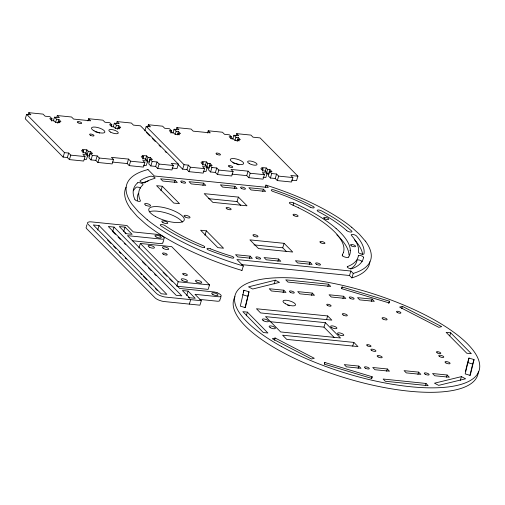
<?xml version="1.0" encoding="UTF-8"?>
<svg xmlns="http://www.w3.org/2000/svg" width="505" height="505" viewBox="0 0 505 505"><rect width="100%" height="100%" fill="white"/><g stroke="black" fill="none" stroke-linecap="round" stroke-linejoin="round"><path stroke-width="0.76" d="M342.1 286.998L341.721 288.696L389.052 302.893L389.431 301.195L342.1 286.998L341.639 288.481M243.947 290.249L240.311 306.137L245.354 307.652L248.99 291.764L243.947 290.249L243.252 292.477M245.013 307.57L248.99 291.764M324.829 362.495L324.431 364.187L371.749 378.447L372.147 376.755L324.829 362.495L324.368 363.985M465.433 371.566L467.617 362.521L472.661 364.042L469.934 375.348M468.993 358.058L465.181 373.889L470.224 375.411L474.043 359.585L468.993 358.058L467.845 361.776M28.116 114.913L28.804 112.678L30.868 114.768L26.632 114.345L25.25 118.801L63.1 157.087L67.342 157.516L69.406 159.605L83.653 161.044L85.029 156.582L82.965 154.492L87.813 154.984L86.431 159.441L84.354 159.233M51.333 121.011L52.021 118.782L49.957 116.693L45.115 116.207L43.051 114.117L28.804 112.678M53.366 120.872L54.515 117.154L59.356 117.646L57.292 115.557L56.831 117.04M55.657 122.216L56.579 119.243L54.515 117.154M57.709 123.188L58.858 119.47L56.579 119.243M58.182 122.816L58.643 121.333L60.922 121.56L58.858 119.47M63.1 157.087L64.482 152.63L26.632 114.345M67.342 157.516L68.724 153.059L64.482 152.63M69.406 159.605L70.788 155.142L68.724 153.059M87.946 120.947L88.634 118.719L102.875 120.158L104.945 122.242L109.787 122.734L111.851 124.823L111.39 126.307M82.99 153.034L83.678 150.806L82.302 149.417L86.86 149.871L88.236 151.266L90.521 151.494L92.585 153.583L90.307 153.356L88.924 157.812L90.988 159.902L95.83 160.388L97.894 162.477L112.142 163.917L113.524 159.46L111.453 157.371L128.548 159.094L130.612 161.183L144.859 162.623L143.477 167.079L129.236 165.64L127.172 163.551L112.407 162.061M85.711 153.589L86.86 149.871M87.087 154.984L88.236 151.266M90.521 151.494L89.139 155.957L86.86 155.723M90.988 159.902L92.371 155.445L90.307 153.356M95.83 160.388L97.212 155.931L92.371 155.445M97.894 162.477L99.277 158.021L97.212 155.931M113.196 126.906L114.345 123.195L119.186 123.681L117.122 121.591L116.434 123.82M115.487 128.251L116.409 125.278L114.345 123.195M86.563 225.981L86.948 224.731M117.539 129.23L118.688 125.511L116.409 125.278M118.012 128.857L118.473 127.367L120.752 127.601L118.688 125.511M97.661 230.009L99.043 225.552L93.337 224.971L161.145 293.746L166.846 294.327L99.043 225.552M127.172 163.551L128.548 159.094M129.236 165.64L130.612 161.183M114.029 227.086L181.832 295.867L176.131 295.286L108.322 226.511L114.029 227.086L112.647 231.549L115.405 234.345M144.815 130.864L146.197 126.408L150.452 126.837L148.369 124.748L147.681 126.976M142.82 159.075L143.508 156.84L142.132 155.452L146.69 155.912L148.066 157.301L150.345 157.535L152.409 159.624L150.13 159.391L148.754 163.854L150.818 165.937L155.66 166.429L157.724 168.518L171.965 169.951L173.348 165.495L171.283 163.405L178.353 164.119L176.971 168.575L172.022 168.077M145.541 159.624L146.69 155.912M123.643 231.587L125.025 227.124L119.325 226.549L126.42 233.746L132.121 234.326L125.025 227.124M146.917 161.019L148.066 157.301M143.508 156.84L141.23 156.613L143.294 158.703L145.573 158.93L147.637 161.019L146.254 165.476L143.489 165.198M150.345 157.535L148.962 161.991L147.447 161.84M150.818 165.937L152.194 161.48L150.13 159.391M155.66 166.429L157.036 161.966L152.194 161.48M157.724 168.518L159.107 164.056L157.036 161.966M170.898 133.08L171.586 130.852L169.522 128.762L164.68 128.27L162.616 126.187L148.369 124.748M172.931 132.935L174.08 129.223L178.928 129.709L176.864 127.62L176.169 129.848M138.957 247.936L140.339 243.479L171.675 246.642L209.531 284.927L208.148 289.39L176.807 286.228L178.189 281.765L140.339 243.479M175.229 134.279L176.144 131.306L174.08 129.223M177.507 134.513L178.423 131.54L176.144 131.306M177.754 134.886L178.208 133.396L180.493 133.629L178.423 131.54M160.906 190.713L162.282 186.257L156.588 185.682L173.789 203.086L179.49 203.66L162.282 186.257M174.408 182.507L175.096 180.279L160.571 178.814L162.768 181.042L177.299 182.507L175.096 180.279M203.231 171.227L205.996 171.511L207.378 167.048L202.53 166.562L204.601 168.651L203.218 173.108L189.009 171.675L186.945 169.585L182.665 169.156L184.047 164.693L146.197 126.408M163.172 241.92L163.86 239.692M186.945 169.585L188.321 165.129L184.047 164.693M189.009 171.675L190.385 167.212L188.321 165.129M207.511 133.011L208.199 130.782L222.446 132.222L224.51 134.311L229.352 134.797L231.416 136.887L230.955 138.376M202.555 165.103L203.25 162.875L201.874 161.48L206.431 161.941L207.807 163.33L210.086 163.563L212.15 165.653L209.872 165.419L208.489 169.882L210.553 171.965L215.395 172.457L217.459 174.547L231.707 175.98L233.089 171.523L231.025 169.434L248.119 171.157L250.183 173.247L264.424 174.686L263.048 179.142L248.801 177.709L246.737 175.62L231.972 174.13M205.276 165.653L206.431 161.941M206.652 167.048L207.807 163.33M202.896 185.386L203.584 183.157L189.059 181.686L191.262 183.915L205.787 185.386L203.584 183.157M210.086 163.563L208.704 168.02L206.425 167.793M210.553 171.965L211.936 167.508L209.872 165.419M215.395 172.457L216.778 167.995L211.936 167.508M217.459 174.547L218.842 170.084L216.778 167.995M232.761 138.976L233.91 135.258L238.751 135.75L236.687 133.661L235.999 135.889M204.948 235.267L206.33 230.81L200.63 230.236L217.838 247.639L223.538 248.214L206.33 230.81M186.724 295.564L188.1 291.107L182.4 290.526L189.495 297.723L195.201 298.303L188.1 291.107M235.052 140.321L235.974 137.347L233.91 135.258M237.104 141.293L238.253 137.575L235.974 137.347M237.577 140.92L238.038 139.437L240.317 139.664L238.253 137.575M189.325 304.105L190.707 299.648M234.238 188.548L234.926 186.32L220.395 184.849L222.598 187.077L237.129 188.548L234.926 186.32M220.824 296.479L220.035 296.719A5.063 1.667 17.2 0 1 218.419 296.725L194.987 294.333L201.312 300.727L199.93 305.19L164.245 301.542A6.773 2.228 17.2 0 1 161.587 301.043L158.936 300.153A7.796 2.563 17.2 0 1 154.89 297.71L86.589 228.601A7.764 2.55 17.2 0 1 86.462 226.84L86.702 226.676M240.79 205.371L237.028 201.564L238.41 197.101L204.222 193.655L212.826 202.353L247.008 205.806L238.41 197.101M246.737 175.62L248.119 171.157M248.801 177.709L250.183 173.247M220.186 299.383L220.881 297.155M262.385 171.138L263.073 168.91L261.697 167.515L266.255 167.976L267.631 169.371L269.91 169.598L271.974 171.687L269.695 171.46L268.319 175.917L270.383 178.006L275.225 178.492L277.289 180.582L291.536 182.021L292.913 177.558L290.823 175.469L297.918 176.188L296.536 180.645L291.568 180.146M265.106 171.694L266.255 167.976M266.482 173.082L267.631 169.371M263.073 168.91L260.795 168.676L262.859 170.766L265.138 170.999L267.202 173.089L265.826 177.545L263.055 177.268M262.726 191.42L263.414 189.192L248.883 187.727L251.086 189.956L265.617 191.42L263.414 189.192M269.91 169.598L268.534 174.061L267.012 173.903M265.239 187.336L265.933 185.108A123.548 40.634 17.2 0 1 351.808 227.357M270.383 178.006L271.759 173.543L269.695 171.46M241.952 270.472L243.328 266.015L236.933 259.545L350.893 271.04L353.266 273.445L351.884 277.901L349.51 275.503L241.794 264.633M249.426 258.39L250.114 256.161L235.582 254.69L237.786 256.919L252.317 258.383L250.114 256.161M275.225 178.492L276.607 174.036L271.759 173.543M277.289 180.582L278.672 176.125L276.607 174.036M246.257 315.846L247.406 312.134L242.842 311.661L263.326 332.53L267.896 332.997L247.406 312.134M293.051 205.2L293.74 202.966A3.301 1.086 17.2 0 0 289.668 202.442A3.301 1.086 17.2 0 0 291.126 204.317L298.632 207.833M277.914 261.262L278.602 259.033L264.071 257.569L266.274 259.797L280.805 261.262L278.602 259.033M286.493 251.591L282.724 247.785L284.107 243.328L249.918 239.875L258.522 248.58L292.711 252.027L284.107 243.328M274.158 283.917L275.307 280.199L279.486 282.364L252.702 289.018L248.523 286.859L275.307 280.199M283.09 292.439L283.778 290.211L269.253 288.746L271.45 290.975L285.981 292.439L283.778 290.211M274.474 340.244L275.162 338.015L314.293 358.285L311.427 358.992L272.296 338.722L275.162 338.015M309.249 264.424L309.944 262.196L295.412 260.731L297.615 262.96L312.147 264.424L309.944 262.196M311.579 295.318L312.267 293.089L297.742 291.619L299.945 293.847L314.47 295.311L312.267 293.089M327.852 286.436L328.54 284.208L285.773 279.852L287.964 282.08L330.737 286.43L328.54 284.208M334.253 337.523L323.983 327.133L325.359 322.67L265.535 316.635L280.673 331.949L340.503 337.984L325.359 322.67M326.539 319.665L327.688 315.947L256.471 308.763L260.599 312.936L331.823 320.126L327.688 315.947M349.51 275.503L350.893 271.04M342.92 298.48L343.608 296.252L329.077 294.781L331.28 297.009L345.811 298.474L343.608 296.252M352.692 346.121L353.847 342.403L282.623 335.213L286.752 339.392L357.976 346.581L353.847 342.403M371.409 301.352L372.097 299.124L357.565 297.66L359.768 299.888L374.3 301.352L372.097 299.124M358.108 368.322L358.796 366.087L344.265 364.623L346.468 366.851L360.999 368.315L358.796 366.087M388.736 303.423L389.431 301.195M371.686 378.239L372.147 376.755M401.765 308.606L402.453 306.377L441.686 326.621L438.832 327.335L399.606 307.091L402.453 306.377M386.596 371.194L387.284 368.966L372.753 367.501L374.956 369.723L389.488 371.194L387.284 368.966M417.932 374.356L418.626 372.128L404.095 370.664L406.298 372.886L420.829 374.356L418.626 372.128M425.298 385.694L425.986 383.465L383.137 379.034L385.315 381.256L428.164 385.687L425.986 383.465M449.778 335.787L450.694 332.814L446.136 332.353L466.784 353.235L471.342 353.696L450.694 332.814M446.426 377.229L447.114 375L432.583 373.536L434.786 375.764L449.317 377.229L447.114 375M460.282 380.341L461.431 376.623L465.597 378.788L438.668 385.365L434.496 383.2L461.431 376.623M472.661 364.042L474.043 359.585M343.469 252.5L342.213 255.132A3.32 1.092 17.2 0 0 345.18 257.152A3.32 1.092 17.2 0 0 348.576 257.02M57.292 115.557L71.54 116.996L73.604 119.079L90.698 120.809L88.634 118.719M117.122 121.591L131.369 123.031L133.434 125.12L140.497 125.833L178.353 164.119M176.864 127.62L191.105 129.059L193.169 131.148L210.263 132.872L208.199 130.782M236.687 133.661L250.934 135.094L252.999 137.183L260.062 137.897L297.918 176.188M52.021 118.782L49.742 118.555L51.807 120.644L54.086 120.872L55.462 122.267L60.019 122.721L58.643 121.333M111.851 124.823L109.572 124.59L111.637 126.679L113.915 126.906L115.291 128.302L119.849 128.762L118.473 127.367M171.586 130.852L169.308 130.618L171.372 132.708L173.651 132.935L175.027 134.33L179.591 134.791L178.208 133.396M231.416 136.887L229.137 136.659L231.202 138.742L233.48 138.976L234.857 140.365L239.414 140.826L238.038 139.437M83.678 150.806L81.4 150.578L83.464 152.661L85.743 152.895L87.813 154.984M203.25 162.875L200.971 162.642L203.035 164.731L205.314 164.958L207.378 167.048M147.637 161.019L142.795 160.533L144.859 162.623M267.202 173.089L262.36 172.596L264.424 174.686M70.788 155.142L85.029 156.582M99.277 158.021L113.524 159.46M159.107 164.056L173.348 165.495M190.385 167.212L204.601 168.651M218.842 170.084L233.089 171.523M278.672 176.125L292.913 177.558M208.281 198.661L237.028 201.564M253.977 244.887L282.724 247.785M178.189 281.765L209.531 284.927M269.588 321.641L323.983 327.133M132.266 240.74L160.085 243.58A5.063 1.667 17.2 0 0 161.707 243.574L162.496 243.334A5.814 1.913 17.2 0 0 162.73 242.129M199.854 299.427L217.036 301.182A5.063 1.667 17.2 0 0 218.652 301.176L219.441 300.936A5.82 1.913 17.2 0 0 219.681 299.73M201.312 300.727L165.627 297.085A6.773 2.228 17.2 0 1 162.97 296.587L160.319 295.696A7.796 2.563 17.2 0 1 156.272 293.253L87.971 224.138A7.764 2.55 17.2 0 1 87.838 222.377L89.145 221.891A6.786 2.235 17.2 0 1 91.31 221.884L126.963 225.527L133.288 231.928L156.72 234.32A5.075 1.673 17.2 0 1 158.715 234.699L160.218 235.172M242.564 294.705L247.608 296.227M217.163 292.774L215.66 292.3A5.075 1.673 17.2 0 0 213.672 291.922L179.666 288.45L127.468 235.646L161.467 239.124A5.063 1.667 17.2 0 0 163.083 239.118L163.873 238.871A5.814 1.913 17.2 0 0 160.205 235.185M147.22 219.725L138.66 212.024L132.203 204.538A131.799 43.342 17.2 0 1 148.015 169.566M351.758 227.357L359.453 234.307L365.317 241.074M265.933 185.108L268.307 187.507L154.347 176.005L147.946 169.535M146.463 132.531L149.751 135.858M152.497 138.635L155.237 141.406M159.081 145.295L160.723 146.955M165.116 151.399L166.208 152.504M178.278 164.712L182.665 169.156M163.096 272.353L166.934 276.241M169.68 279.012L172.42 281.79M124.735 232.691L125.827 233.802M188.359 297.224L189.451 298.335M118.157 237.142L120.367 239.376M124.224 243.29L125.328 244.407M142.416 261.741L145.724 265.1M148.483 267.896L151.235 270.693M154.543 274.045L156.196 275.724M107.584 240.071L110.892 243.429M113.65 246.225L115.853 248.46M119.161 251.818L120.815 253.491M125.227 257.967L126.326 259.084M140.661 273.622L141.76 274.745M143.414 276.418L146.721 279.776M149.48 282.573L151.683 284.807M155.546 288.721L157.2 290.4M130.82 208.994L137.278 216.487L145.844 224.188A131.799 43.342 17.2 0 0 241.958 270.446M95.148 131.736A7.001 2.304 17.2 0 1 99.605 133.099M233.461 163.147A7.001 2.304 17.2 0 1 238.96 164.857M217.156 292.786A5.82 1.913 17.2 0 1 220.805 296.467M478.342 371.749A127.689 41.991 17.2 0 1 343.722 377.462A127.689 41.991 17.2 0 1 234.995 296.688M287.553 305.153A6.59 2.165 17.2 0 1 289.586 305.784M142.656 182.961A98.86 32.509 17.2 0 1 148.262 180.929M362.142 261.685A2.702 0.89 17.2 0 0 359.528 260.119A2.702 0.89 17.2 0 0 356.972 260.29A94.385 31.039 17.2 0 1 350.388 268.976M362.622 254.299A106.536 35.034 17.2 0 0 355.154 240.443A2.923 0.96 17.2 0 0 354.99 240.285A2.885 0.947 17.2 0 0 354.27 239.793M350.11 250.36A2.639 0.865 17.2 0 1 349.864 250.209M342.516 254.791A98.696 32.459 17.2 0 1 342.34 255.883M137.511 200.554A101.183 33.273 17.2 0 1 138.345 193.503M140.68 188.068A2.891 0.953 17.2 0 0 136.18 187.305A106.915 35.161 17.2 0 0 133.352 190.783M149.246 211.829A18.534 6.098 17.2 0 1 167.022 213.23A18.534 6.098 17.2 0 1 182.355 222.131M347.541 266.539A2.702 0.89 17.2 0 0 348.601 268.092A2.702 0.89 17.2 0 0 352.124 268.66A99.756 32.806 17.2 0 0 363.531 257.348M358.354 255.833A94.385 31.039 17.2 0 1 347.547 266.545M358.348 255.833A2.702 0.89 17.2 0 1 360.911 255.656A2.702 0.89 17.2 0 1 363.524 257.228M336.084 228.487A105.463 34.681 17.2 0 1 348.639 257.045M134.974 199.614A2.885 0.947 17.2 0 0 138.237 201.274A2.885 0.947 17.2 0 0 140.39 200.7A101.183 33.273 17.2 0 1 142.896 184.868A2.891 0.953 17.2 0 0 141.015 183.119A2.891 0.953 17.2 0 0 137.562 182.848M134.936 199.57A106.915 35.161 17.2 0 1 137.587 182.854M130.77 208.988A131.799 43.342 17.2 0 1 126.023 187.191M369.856 261.704A123.548 40.634 17.2 0 1 351.827 277.876M336.854 234.882A105.463 34.681 17.2 0 1 348.974 254.987M243.334 265.99A131.799 43.342 17.2 0 1 147.176 219.725M365.374 241.081A123.548 40.634 17.2 0 1 353.21 273.413M298.613 207.839A98.696 32.459 17.2 0 1 343.438 252.487M293.746 202.966A105.122 34.574 17.2 0 1 336.109 228.494M94.012 130.801A7.001 2.304 17.2 0 0 104.825 132.215A7.001 2.304 17.2 0 0 95.672 127.14A7.001 2.304 17.2 0 0 94.012 130.801M110.633 132.14A4.943 1.629 17.2 0 0 118.258 133.124A4.943 1.629 17.2 0 0 111.782 129.551A4.943 1.629 17.2 0 0 110.633 132.14M78.111 122.803A2.304 0.757 17.2 0 0 81.671 123.264A2.304 0.757 17.2 0 0 78.647 121.598A2.304 0.757 17.2 0 0 78.111 122.803M90.433 135.264A2.304 0.757 17.2 0 0 93.987 135.725A2.304 0.757 17.2 0 0 90.969 134.059A2.304 0.757 17.2 0 0 90.433 135.264M216.879 154.296A2.304 0.757 17.2 0 0 220.439 154.757A2.304 0.757 17.2 0 0 217.415 153.084A2.304 0.757 17.2 0 0 216.879 154.296M232.799 162.294A7.001 2.304 17.2 0 0 243.599 163.696A7.001 2.304 17.2 0 0 234.421 158.627A7.001 2.304 17.2 0 0 232.799 162.294M249.401 163.626A4.943 1.629 17.2 0 0 257.02 164.611A4.943 1.629 17.2 0 0 250.549 161.038A4.943 1.629 17.2 0 0 249.401 163.626M229.201 166.757A2.304 0.757 17.2 0 0 232.755 167.218A2.304 0.757 17.2 0 0 229.737 165.545A2.304 0.757 17.2 0 0 229.201 166.757M182.374 280.546A3.295 1.086 17.2 0 0 187.462 281.209A3.295 1.086 17.2 0 0 183.151 278.823A3.295 1.086 17.2 0 0 182.374 280.546M149.341 247.134A3.295 1.086 17.2 0 0 154.423 247.797A3.295 1.086 17.2 0 0 150.118 245.411A3.295 1.086 17.2 0 0 149.341 247.134M163.582 248.567A3.295 1.086 17.2 0 0 168.67 249.23A3.295 1.086 17.2 0 0 164.365 246.85A3.295 1.086 17.2 0 0 163.582 248.567M196.615 281.986A3.295 1.086 17.2 0 0 201.703 282.649A3.295 1.086 17.2 0 0 197.398 280.262A3.295 1.086 17.2 0 0 196.615 281.986M183.542 274.657A2.474 0.814 17.2 0 0 187.349 275.143A2.474 0.814 17.2 0 0 184.11 273.356A2.474 0.814 17.2 0 0 183.542 274.657M163.412 254.293A2.474 0.814 17.2 0 0 167.218 254.785A2.474 0.814 17.2 0 0 163.98 252.999A2.474 0.814 17.2 0 0 163.412 254.293M156.146 236.959A3.295 1.086 17.2 0 0 161.234 237.621A3.295 1.086 17.2 0 0 156.922 235.235A3.295 1.086 17.2 0 0 156.146 236.959M212.914 294.541A3.295 1.086 17.2 0 0 218.002 295.204A3.295 1.086 17.2 0 0 213.691 292.818A3.295 1.086 17.2 0 0 212.914 294.541M281.607 346.575A127.689 41.991 17.2 0 0 478.551 372.052A127.689 41.991 17.2 0 0 311.282 279.682A127.689 41.991 17.2 0 0 281.607 346.575M290.356 292.307A2.557 0.84 17.2 0 0 294.289 292.812A2.557 0.84 17.2 0 0 290.937 290.968A2.557 0.84 17.2 0 0 290.356 292.307M350.18 298.348A2.557 0.84 17.2 0 0 354.119 298.853A2.557 0.84 17.2 0 0 350.767 297.003A2.557 0.84 17.2 0 0 350.18 298.348M425.197 374.224A2.557 0.84 17.2 0 0 429.136 374.729A2.557 0.84 17.2 0 0 425.784 372.886A2.557 0.84 17.2 0 0 425.197 374.224M365.367 368.189A2.557 0.84 17.2 0 0 369.306 368.694A2.557 0.84 17.2 0 0 365.955 366.845A2.557 0.84 17.2 0 0 365.367 368.189M338.691 334.594A3.295 1.086 17.2 0 0 343.779 335.257A3.295 1.086 17.2 0 0 339.467 332.871A3.295 1.086 17.2 0 0 338.691 334.594M270.314 327.695A3.295 1.086 17.2 0 0 275.402 328.357A3.295 1.086 17.2 0 0 271.097 325.971A3.295 1.086 17.2 0 0 270.314 327.695M263.433 320.732A3.295 1.086 17.2 0 0 268.521 321.395A3.295 1.086 17.2 0 0 264.21 319.008A3.295 1.086 17.2 0 0 263.433 320.732M331.804 327.631A3.295 1.086 17.2 0 0 336.892 328.294A3.295 1.086 17.2 0 0 332.587 325.908A3.295 1.086 17.2 0 0 331.804 327.631M371.838 350.571A2.639 0.865 17.2 0 0 375.909 351.101A2.639 0.865 17.2 0 0 372.463 349.195A2.639 0.865 17.2 0 0 371.838 350.571M378.119 356.928A2.639 0.865 17.2 0 0 382.19 357.458A2.639 0.865 17.2 0 0 378.744 355.552A2.639 0.865 17.2 0 0 378.119 356.928M343.236 315.051A2.639 0.865 17.2 0 0 347.307 315.587A2.639 0.865 17.2 0 0 343.861 313.674A2.639 0.865 17.2 0 0 343.236 315.051M383.036 319.072A2.639 0.865 17.2 0 0 387.108 319.602A2.639 0.865 17.2 0 0 383.661 317.695A2.639 0.865 17.2 0 0 383.036 319.072M439.703 356.625A2.639 0.865 17.2 0 0 443.775 357.155A2.639 0.865 17.2 0 0 440.328 355.249A2.639 0.865 17.2 0 0 439.703 356.625M445.991 362.981A2.639 0.865 17.2 0 0 450.062 363.512A2.639 0.865 17.2 0 0 446.616 361.599A2.639 0.865 17.2 0 0 445.991 362.981M285.388 303.757A6.59 2.165 17.2 0 0 295.551 305.077A6.59 2.165 17.2 0 0 286.922 300.305A6.59 2.165 17.2 0 0 285.388 303.757M397.334 312.519A2.304 0.757 17.2 0 0 400.894 312.98A2.304 0.757 17.2 0 0 397.871 311.314A2.304 0.757 17.2 0 0 397.334 312.519M327.537 305.474A2.304 0.757 17.2 0 0 331.097 305.935A2.304 0.757 17.2 0 0 328.073 304.269A2.304 0.757 17.2 0 0 327.537 305.474M437.254 352.894A2.304 0.757 17.2 0 0 440.815 353.355A2.304 0.757 17.2 0 0 437.791 351.688A2.304 0.757 17.2 0 0 437.254 352.894M367.457 345.849A2.304 0.757 17.2 0 0 371.011 346.31A2.304 0.757 17.2 0 0 367.993 344.644A2.304 0.757 17.2 0 0 367.457 345.849M153.956 176.971A2.651 0.871 17.2 0 0 150.427 176.251A98.86 32.509 17.2 0 0 140.156 180.727A2.651 0.871 17.2 0 0 141.69 182.311A2.651 0.871 17.2 0 0 144.954 182.652A93.564 30.773 17.2 0 1 154.656 178.423A2.651 0.871 17.2 0 0 153.956 176.971M204.512 247.298A2.885 0.947 17.2 0 0 202.953 245.594A101.158 33.267 17.2 0 1 165.129 225.678A2.885 0.947 17.2 0 0 161.221 224.51A2.885 0.947 17.2 0 0 160.937 225.83A106.896 35.154 17.2 0 0 200.921 246.876A2.885 0.947 17.2 0 0 204.512 247.298M210.345 248.807A93.589 30.78 17.2 0 0 231.505 256.155A2.651 0.871 17.2 0 1 233.834 257.771A2.651 0.871 17.2 0 1 231.101 257.853A98.929 32.535 17.2 0 1 208.729 250.089A2.651 0.871 17.2 0 1 207.126 248.498A2.651 0.871 17.2 0 1 210.345 248.807M361.113 253.971A2.885 0.947 17.2 0 0 364.004 253.813A106.536 35.034 17.2 0 0 356.53 235.986A2.923 0.96 17.2 0 0 356.372 235.829A2.885 0.947 17.2 0 0 352.755 234.44A2.885 0.947 17.2 0 0 351.398 235.33A100.811 33.153 17.2 0 1 358.474 252.216A2.885 0.947 17.2 0 0 361.113 253.971M346.79 230.659A100.811 33.153 17.2 0 0 318.346 211.62A2.878 0.947 17.2 0 1 317.38 210.92A2.885 0.947 17.2 0 1 318.245 210.011A2.885 0.947 17.2 0 1 321.578 210.901A106.536 35.034 17.2 0 1 351.613 231.012A2.885 0.947 17.2 0 1 350.546 232.066A2.885 0.947 17.2 0 1 346.784 230.659M310.133 207.126A94.397 31.045 17.2 0 0 273.394 191.61A2.695 0.884 17.2 0 1 272.088 191.029A2.702 0.89 17.2 0 1 271.532 189.779A2.702 0.89 17.2 0 1 274.335 190.05A99.763 32.806 17.2 0 1 313.119 206.431A2.733 0.896 17.2 0 1 313.371 206.577A2.695 0.89 17.2 0 1 313.637 207.909A2.695 0.89 17.2 0 1 310.127 207.126M253.914 236.056A2.639 0.865 17.2 0 0 257.979 236.58A2.639 0.865 17.2 0 0 254.526 234.673A2.639 0.865 17.2 0 0 253.914 236.056M185.19 216.98A3.131 1.029 17.2 0 0 190.013 217.605A3.131 1.029 17.2 0 0 185.916 215.338A3.131 1.029 17.2 0 0 185.19 216.98M181.674 182.374A2.557 0.84 17.2 0 0 185.606 182.879A2.557 0.84 17.2 0 0 182.255 181.036A2.557 0.84 17.2 0 0 181.674 182.374M316.515 264.292A2.557 0.84 17.2 0 0 320.454 264.797A2.557 0.84 17.2 0 0 317.102 262.954A2.557 0.84 17.2 0 0 316.515 264.292M294.024 215.66A2.639 0.865 17.2 0 0 298.089 216.184A2.639 0.865 17.2 0 0 294.636 214.278A2.639 0.865 17.2 0 0 294.024 215.66M227.073 208.906A2.639 0.865 17.2 0 0 231.139 209.43A2.639 0.865 17.2 0 0 227.686 207.523A2.639 0.865 17.2 0 0 227.073 208.906M324.652 218.753A2.639 0.865 17.2 0 0 328.717 219.277A2.639 0.865 17.2 0 0 325.264 217.371A2.639 0.865 17.2 0 0 324.652 218.753M256.691 258.257A2.557 0.84 17.2 0 0 260.624 258.762A2.557 0.84 17.2 0 0 257.272 256.912A2.557 0.84 17.2 0 0 256.691 258.257M351.493 245.897A2.639 0.865 17.2 0 0 355.558 246.427A2.639 0.865 17.2 0 0 352.105 244.521A2.639 0.865 17.2 0 0 351.493 245.897M145.737 205.163A3.131 1.029 17.2 0 0 150.572 205.794A3.131 1.029 17.2 0 0 146.482 203.528A3.131 1.029 17.2 0 0 145.737 205.163M241.497 188.416A2.557 0.84 17.2 0 0 245.436 188.92A2.557 0.84 17.2 0 0 242.084 187.071A2.557 0.84 17.2 0 0 241.497 188.416M320.864 242.81A2.639 0.865 17.2 0 0 324.93 243.334A2.639 0.865 17.2 0 0 321.477 241.428A2.639 0.865 17.2 0 0 320.864 242.81M162.945 222.566A3.131 1.029 17.2 0 0 167.774 223.197A3.131 1.029 17.2 0 0 163.683 220.931A3.131 1.029 17.2 0 0 162.945 222.566M155.553 216.576A18.534 6.098 17.2 0 0 184.142 220.275A18.534 6.098 17.2 0 0 159.858 206.867A18.534 6.098 17.2 0 0 155.553 216.576"/></g></svg>
